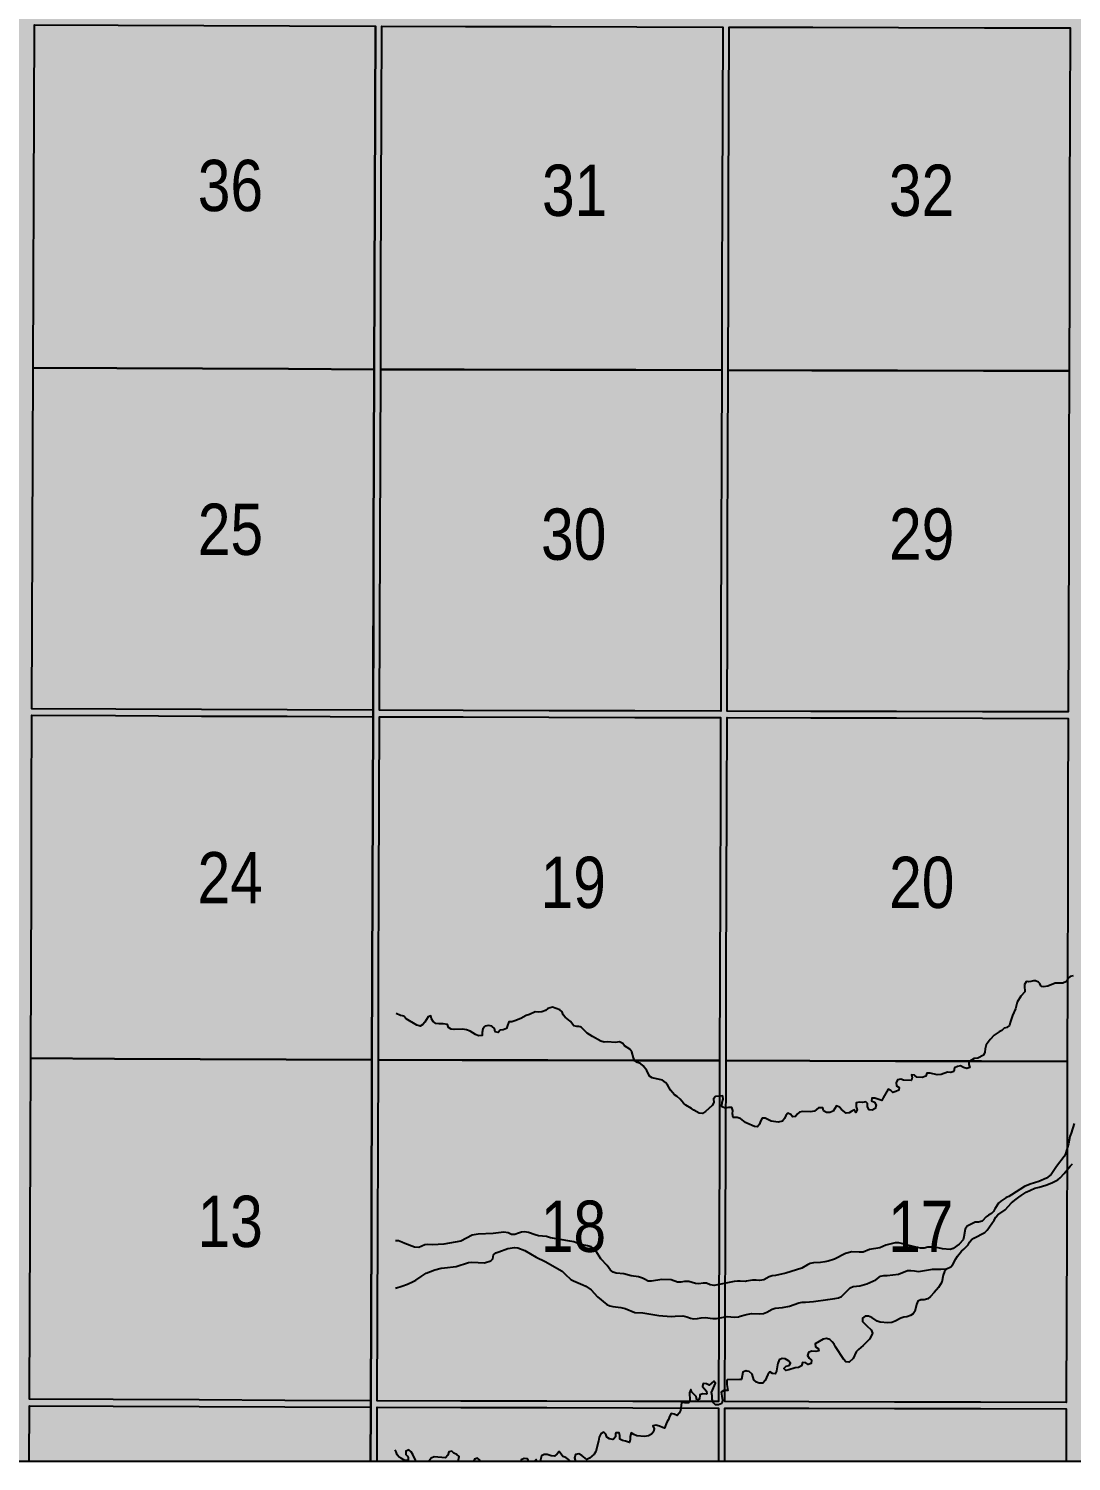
# Model space of a CAD drawing. Extents: x 639460 to 650829, y 5702863 to 5715975.
# Drawn here: x 645147.6 to 645310.5, y 5711990 to 5712213.6 of the extents above; entities that cross this region are included whole.
import ezdxf

# ---------------------------------------------------------------- set-up
doc = ezdxf.new("R2010")
doc.units = 0
doc.header["$LTSCALE"] = 5
doc.linetypes.add('DASHED2', pattern=[9.525, 6.35, -3.175])
for name, color, linetype in [('Quarters', 8, 'Continuous'), ('RoadSeg', 57, 'DASHED2'), ('T-WATER', 160, 'Continuous')]:
    doc.layers.add(name, color=color, linetype=linetype)
doc.layers.add('ROUTE-MAP-BACKGROUND-H', color=7, linetype='Continuous', true_color=0xf0ebff)
doc.styles.add('120', font='ARIALN.TTF', dxfattribs={"height": 13})

msp = doc.modelspace()

# ---------------------------------------------------------------- hatches: boundary and pattern name
at = {"layer": 'ROUTE-MAP-BACKGROUND-H'}
h = msp.add_hatch(color=256, dxfattribs=at)
h.dxf.hatch_style = 1
h.paths.add_polyline_path([(644722.08, 5712923.1), (644716.33, 5711989.96), (646823.87, 5711989.96), (646818.02, 5712923.32)])

# ---------------------------------------------------------------- linework, layer by layer
at = {"layer": 'Quarters'}
for points in [[(645201.78, 5712214.02), (645201.69, 5712187.24), (645201.6, 5712160.45), (645201.51, 5712133.67), (645201.43, 5712107.22), (645201.42, 5712106.22), (645201.33, 5712079.43), (645201.24, 5712052.65), (645201.15, 5712025.87), (645201.07, 5711999.42), (645201.06, 5711998.41), (645201.03, 5711989.96), (645201.03, 5711989.96), (644875.19, 5711989.96)], [(645526.81, 5711989.96), (645201.03, 5711989.96), (645201.06, 5711998.41), (645201.07, 5711999.42), (645201.15, 5712025.87), (645201.24, 5712052.65), (645201.33, 5712079.43), (645201.42, 5712106.22), (645201.43, 5712107.22), (645201.51, 5712133.67), (645201.6, 5712160.45), (645201.69, 5712187.24), (645201.78, 5712214.02)]]:
    msp.add_lwpolyline(points, dxfattribs=at)
for points in [[(645161.42, 5712160.63), (645148.36, 5712160.68), (645148.41, 5712174.08), (645148.46, 5712187.47), (645148.5, 5712200.86), (645148.55, 5712214.25), (645161.61, 5712214.19), (645175, 5712214.14), (645188.39, 5712214.08), (645201.78, 5712214.02), (645201.74, 5712200.63), (645201.69, 5712187.24), (645201.65, 5712173.85), (645201.6, 5712160.45), (645188.21, 5712160.51), (645174.81, 5712160.57), (645161.42, 5712160.63)], [(645215.67, 5712160.42), (645202.61, 5712160.45), (645202.65, 5712173.84), (645202.7, 5712187.23), (645202.74, 5712200.63), (645202.79, 5712214.02), (645215.84, 5712213.99), (645229.24, 5712213.96), (645242.63, 5712213.92), (645256.02, 5712213.89), (645255.98, 5712200.5), (645255.94, 5712187.11), (645255.9, 5712173.72), (645255.86, 5712160.33), (645242.46, 5712160.36), (645229.07, 5712160.39), (645215.67, 5712160.42)], [(645269.92, 5712160.29), (645256.86, 5712160.32), (645256.9, 5712173.71), (645256.94, 5712187.11), (645256.98, 5712200.5), (645257.02, 5712213.89), (645270.08, 5712213.86), (645283.47, 5712213.83), (645296.87, 5712213.8), (645310.26, 5712213.77), (645310.22, 5712200.37), (645310.18, 5712186.98), (645310.15, 5712173.59), (645310.11, 5712160.2), (645296.72, 5712160.23), (645283.32, 5712160.26), (645269.92, 5712160.29)], [(645161.23, 5712107.4), (645148.16, 5712107.45), (645148.21, 5712120.51), (645148.26, 5712133.9), (645148.31, 5712147.29), (645148.36, 5712160.68), (645161.42, 5712160.63), (645174.81, 5712160.57), (645188.21, 5712160.51), (645201.6, 5712160.45), (645201.56, 5712147.06), (645201.51, 5712133.67), (645201.47, 5712120.28), (645201.43, 5712107.22), (645188.03, 5712107.28), (645174.63, 5712107.34), (645161.23, 5712107.4)], [(645215.5, 5712107.19), (645202.43, 5712107.22), (645202.47, 5712120.28), (645202.52, 5712133.67), (645202.56, 5712147.06), (645202.61, 5712160.45), (645215.67, 5712160.42), (645229.07, 5712160.39), (645242.46, 5712160.36), (645255.86, 5712160.33), (645255.82, 5712146.93), (645255.78, 5712133.54), (645255.74, 5712120.15), (645255.7, 5712107.09), (645242.3, 5712107.12), (645228.9, 5712107.16), (645215.5, 5712107.19)], [(645269.77, 5712107.06), (645256.7, 5712107.09), (645256.74, 5712120.15), (645256.78, 5712133.54), (645256.82, 5712146.93), (645256.86, 5712160.32), (645269.92, 5712160.29), (645283.32, 5712160.26), (645296.72, 5712160.23), (645310.11, 5712160.2), (645310.08, 5712146.81), (645310.04, 5712133.41), (645310, 5712120.02), (645309.97, 5712106.96), (645296.57, 5712107), (645283.17, 5712107.03), (645269.77, 5712107.06)], [(645161.03, 5712052.83), (645147.96, 5712052.89), (645148.01, 5712066.28), (645148.06, 5712079.67), (645148.11, 5712093.06), (645148.16, 5712106.45), (645161.22, 5712106.39), (645174.62, 5712106.33), (645188.02, 5712106.28), (645201.42, 5712106.22), (645201.38, 5712092.82), (645201.33, 5712079.43), (645201.29, 5712066.04), (645201.24, 5712052.65), (645187.84, 5712052.71), (645174.43, 5712052.77), (645161.03, 5712052.83)], [(645215.32, 5712052.62), (645202.25, 5712052.65), (645202.29, 5712066.04), (645202.34, 5712079.43), (645202.38, 5712092.82), (645202.43, 5712106.21), (645215.49, 5712106.18), (645228.89, 5712106.15), (645242.29, 5712106.12), (645255.69, 5712106.09), (645255.65, 5712092.7), (645255.61, 5712079.3), (645255.57, 5712065.91), (645255.53, 5712052.52), (645242.13, 5712052.55), (645228.72, 5712052.58), (645215.32, 5712052.62)], [(645269.61, 5712052.49), (645256.54, 5712052.52), (645256.58, 5712065.91), (645256.62, 5712079.3), (645256.66, 5712092.69), (645256.7, 5712106.09), (645269.76, 5712106.05), (645283.16, 5712106.02), (645296.56, 5712105.99), (645309.96, 5712105.96), (645309.93, 5712092.57), (645309.89, 5712079.18), (645309.86, 5712065.78), (645309.82, 5712052.39), (645296.41, 5712052.42), (645283.01, 5712052.46), (645269.61, 5712052.49)], [(645160.84, 5711999.6), (645147.77, 5711999.66), (645147.81, 5712012.71), (645147.86, 5712026.11), (645147.91, 5712039.5), (645147.96, 5712052.89), (645161.03, 5712052.83), (645174.43, 5712052.77), (645187.84, 5712052.71), (645201.24, 5712052.65), (645201.2, 5712039.26), (645201.15, 5712025.87), (645201.11, 5712012.48), (645201.07, 5711999.42), (645187.66, 5711999.48), (645174.25, 5711999.54), (645160.84, 5711999.6)], [(645215.14, 5711999.38), (645202.07, 5711999.42), (645202.11, 5712012.47), (645202.16, 5712025.86), (645202.2, 5712039.26), (645202.25, 5712052.65), (645215.32, 5712052.62), (645228.72, 5712052.58), (645242.13, 5712052.55), (645255.53, 5712052.52), (645255.49, 5712039.13), (645255.45, 5712025.74), (645255.41, 5712012.35), (645255.37, 5711999.29), (645241.96, 5711999.32), (645228.55, 5711999.35), (645215.14, 5711999.38)], [(645269.45, 5711999.26), (645256.37, 5711999.29), (645256.41, 5712012.34), (645256.45, 5712025.74), (645256.5, 5712039.13), (645256.54, 5712052.52), (645269.61, 5712052.49), (645283.01, 5712052.46), (645296.41, 5712052.42), (645309.82, 5712052.39), (645309.78, 5712039), (645309.75, 5712025.61), (645309.71, 5712012.22), (645309.67, 5711999.16), (645296.27, 5711999.19), (645282.86, 5711999.22), (645269.45, 5711999.26)], [(645201.03, 5711989.96), (645147.73, 5711989.96), (645147.76, 5711998.65), (645160.84, 5711998.6), (645174.24, 5711998.54), (645187.65, 5711998.47), (645201.06, 5711998.41), (645201.03, 5711989.96)], [(645255.34, 5711989.96), (645202.04, 5711989.96), (645202.07, 5711998.41), (645215.14, 5711998.38), (645228.55, 5711998.35), (645241.96, 5711998.32), (645255.37, 5711998.28), (645255.34, 5711989.96)], [(645309.65, 5711989.96), (645256.35, 5711989.96), (645256.37, 5711998.28), (645269.45, 5711998.25), (645282.85, 5711998.22), (645296.26, 5711998.19), (645309.67, 5711998.16), (645309.65, 5711989.96)]]:
    msp.add_lwpolyline(points, close=True, dxfattribs=at)
at = {"layer": 'T-WATER', "linetype": 'Continuous'}
for points in [[(645310.75, 5712065.77), (645310.27, 5712065.67), (645309.89, 5712065.33), (645309.68, 5712064.87), (645309.1, 5712064.64), (645308.27, 5712064.63), (645307.92, 5712064.6), (645306.78, 5712064.17), (645306.13, 5712064.07), (645305.8, 5712064.09), (645305.69, 5712064.21), (645305.51, 5712064.58), (645305.31, 5712064.79), (645304.87, 5712064.97), (645304.52, 5712064.97), (645304.15, 5712064.86), (645303.83, 5712064.84), (645303.56, 5712064.89), (645303.41, 5712064.83), (645303.16, 5712064.41), (645303.15, 5712064.21), (645303.2, 5712063.28), (645302.55, 5712062.57), (645301.98, 5712061.64), (645301.71, 5712060.59), (645301.27, 5712059.59), (645300.92, 5712058.48), (645300.8, 5712058.01), (645300.45, 5712057.75), (645300.41, 5712057.72), (645299.94, 5712057.57), (645299.6, 5712057.25), (645299.16, 5712057.04), (645298.41, 5712056.49), (645297.77, 5712055.8), (645297.18, 5712054.97), (645297, 5712054.36), (645296.93, 5712053.83), (645296.74, 5712053.37), (645295.84, 5712052.93), (645295.29, 5712052.85), (645294.45, 5712052.32), (645294.45, 5712051.91), (645294.6, 5712051.47), (645294.12, 5712051.28), (645293.64, 5712051.46), (645293.16, 5712051.71), (645292.66, 5712051.61), (645292.21, 5712051.4), (645292.12, 5712050.83), (645291.63, 5712050.66), (645291.13, 5712050.74), (645290.11, 5712050.34), (645289.49, 5712050.3), (645288.4, 5712050.57), (645287.89, 5712050.59), (645287.71, 5712050.12), (645287.17, 5712049.9), (645286.32, 5712049.94), (645286.03, 5712050.21), (645285.97, 5712050.27), (645285.49, 5712050.32), (645285.59, 5712049.88), (645285.5, 5712049.45), (645285.42, 5712049.4), (645284.26, 5712049.45), (645283.81, 5712049.65), (645283.57, 5712049.59), (645283.3, 5712049.52), (645283.09, 5712049.07), (645283.16, 5712048.58), (645283.59, 5712048.33), (645283.54, 5712047.93), (645283.07, 5712047.69), (645282.6, 5712047.55), (645282.26, 5712047.88), (645281.85, 5712048.06), (645281.08, 5712046.73), (645280.86, 5712046.29), (645279.79, 5712046.65), (645279.31, 5712046.64), (645279.27, 5712046.23), (645279.74, 5712046.04), (645279.96, 5712045.55), (645279.82, 5712045.07), (645279.36, 5712044.8), (645278.87, 5712044.83), (645278.65, 5712045.32), (645278.63, 5712045.82), (645278.39, 5712046.1), (645277.84, 5712045.97), (645277.34, 5712046.02), (645276.86, 5712045.91), (645276.83, 5712045.85), (645276.87, 5712045.31), (645277.03, 5712044.85), (645276.82, 5712044.41), (645276.59, 5712044.83), (645276.19, 5712044.65), (645275.77, 5712044.37), (645275.28, 5712044.3), (645274.57, 5712044.91), (645274.24, 5712045.27), (645273.8, 5712045.48), (645273.28, 5712044.64), (645272.73, 5712044.43), (645272.23, 5712044.4), (645271.78, 5712044.67), (645271.63, 5712045.17), (645270.99, 5712045.16), (645270.36, 5712044.62), (645269.71, 5712044.52), (645268.5, 5712044.6), (645268.02, 5712044.46), (645267.66, 5712044.18), (645267.37, 5712043.78), (645266.91, 5712043.73), (645266.63, 5712044.12), (645266.19, 5712044.34), (645265.86, 5712043.94), (645265.66, 5712043.47), (645265.34, 5712043.06), (645264.69, 5712042.93), (645263.57, 5712043.05), (645262.67, 5712043.54), (645262.17, 5712043.55), (645261.91, 5712043.06), (645261.75, 5712042.59), (645261.45, 5712042.19), (645260.96, 5712042.23), (645259.78, 5712042.77), (645259.56, 5712042.87), (645258.78, 5712043.48), (645258.76, 5712043.5), (645258.29, 5712043.63), (645257.66, 5712043.63), (645257.53, 5712044.2), (645257.58, 5712044.74), (645257.45, 5712045.21), (645256.9, 5712045.21), (645256.4, 5712045.12), (645255.94, 5712045.31), (645255.9, 5712045.41), (645255.95, 5712046.01), (645256.08, 5712046.49), (645256.06, 5712046.97), (645255.98, 5712047.02), (645255.49, 5712047), (645254.88, 5712046.93), (645254.56, 5712046.56), (645254.61, 5712045.98), (645254.37, 5712045.54), (645253.32, 5712044.57), (645252.85, 5712044.27), (645252.33, 5712044.3), (645251.5, 5712044.78), (645251.13, 5712045.07), (645250.28, 5712045.59), (645249.9, 5712045.89), (645249.36, 5712046.52), (645248.92, 5712046.94), (645248.5, 5712047.2), (645247.87, 5712047.92), (645247.37, 5712048.74), (645247.06, 5712049.11), (645246.64, 5712049.46), (645244.99, 5712049.83), (645244.57, 5712050.08), (645244.19, 5712050.98), (645243.61, 5712051.73), (645243.18, 5712052.06), (645242.7, 5712052.21), (645242.32, 5712052.5), (645242.11, 5712052.97), (645241.8, 5712053.92), (645241.49, 5712054.29), (645240.7, 5712054.85), (645240.4, 5712055.22), (645239.9, 5712055.44), (645239.26, 5712055.38), (645238, 5712055.45), (645237.5, 5712055.42), (645237.01, 5712055.57), (645235.7, 5712056.27), (645234.86, 5712056.8), (645233.9, 5712057.73), (645233.76, 5712057.81), (645233.56, 5712057.83), (645233.26, 5712057.85), (645232.79, 5712057.98), (645232.24, 5712058.63), (645232.18, 5712058.71), (645231.4, 5712059.29), (645231.1, 5712059.66), (645230.93, 5712060.12), (645230.59, 5712060.47), (645229.42, 5712060.87), (645228.7, 5712060.64), (645228.33, 5712060.33), (645227.79, 5712060.14), (645227.2, 5712060.1), (645226.71, 5712060.12), (645225.85, 5712059.71), (645225.35, 5712059.57), (645224.47, 5712059.11), (645223.54, 5712058.72), (645223.08, 5712058.59), (645222.6, 5712058.59), (645222.38, 5712057.84), (645222.28, 5712057.52), (645221.74, 5712057.35), (645221.25, 5712057.27), (645220.93, 5712056.94), (645220.51, 5712057.04), (645220.38, 5712057.52), (645220.02, 5712057.84), (645219.96, 5712057.9), (645219.43, 5712057.99), (645218.94, 5712057.91), (645218.88, 5712057.85), (645218.58, 5712057.5), (645218.47, 5712056.91), (645218.47, 5712056.43), (645217.87, 5712056.39), (645217.42, 5712056.6), (645216.57, 5712057.11), (645215.99, 5712057.35), (645215.4, 5712057.42), (645214.08, 5712057.38), (645213.6, 5712057.44), (645213.19, 5712057.72), (645213.15, 5712057.85), (645213.04, 5712058.19), (645212.38, 5712058.29), (645211.71, 5712058.27), (645211.22, 5712058.33), (645210.81, 5712058.61), (645210.56, 5712059.06), (645210.45, 5712059.53), (645210.04, 5712059.36), (645209.5, 5712058.55), (645209.18, 5712058.17), (645208.75, 5712057.92), (645208.64, 5712057.95), (645208.27, 5712058.08), (645206.58, 5712059.06), (645206.2, 5712059.47), (645206.01, 5712059.51), (645205.68, 5712059.58), (645205.01, 5712059.89)], [(645310.88, 5712042.7), (645310.44, 5712041.18), (645310.23, 5712040.67), (645310.02, 5712039.52), (645309.54, 5712037.99), (645309.32, 5712037.54), (645308.15, 5712035.98), (645307.32, 5712034.75), (645306.55, 5712034.19), (645305.37, 5712033.63), (645304, 5712033.26), (645303.12, 5712032.85), (645301.11, 5712031.55), (645300.69, 5712031.31), (645300.44, 5712031.21), (645300.23, 5712031.12), (645299.44, 5712030.57), (645299.08, 5712030.25), (645298.51, 5712029.41), (645298.31, 5712028.96), (645297.97, 5712028.63), (645297.54, 5712028.42), (645297.16, 5712028.13), (645296.51, 5712027.44), (645295.94, 5712027.28), (645295.44, 5712027.32), (645294.17, 5712026.68), (645293.86, 5712026.22), (645293.68, 5712025), (645293.55, 5712024.52), (645292.92, 5712023.89), (645292.01, 5712023.21), (645291.54, 5712023.04), (645290.34, 5712023.12), (645289.18, 5712023.41), (645288.06, 5712023.38), (645287.49, 5712023.26), (645286.88, 5712023.24), (645285.98, 5712023.43), (645285.74, 5712023.49), (645283.5, 5712024.09), (645282.96, 5712024.08), (645281.48, 5712023.71), (645280.54, 5712023.29), (645278.94, 5712023.03), (645277.97, 5712022.63), (645277.32, 5712022.6), (645276.16, 5712022.66), (645275.18, 5712022.43), (645273.47, 5712021.55), (645272.49, 5712021.23), (645271.97, 5712021.09), (645271.31, 5712020.98), (645270.17, 5712020.93), (645269.69, 5712020.84), (645269.24, 5712020.63), (645268.39, 5712020.11), (645265.86, 5712019.35), (645264.27, 5712018.97), (645263.76, 5712018.93), (645263.28, 5712018.79), (645262.43, 5712018.32), (645261.83, 5712018.17), (645261.22, 5712018.27), (645260.68, 5712018.27), (645259.73, 5712018.07), (645259.55, 5712018.03), (645258.74, 5712018.08), (645258.31, 5712018.1), (645257.78, 5712018.06), (645254.68, 5712017.41), (645254.07, 5712017.52), (645253.5, 5712017.76), (645252.95, 5712017.77), (645252.3, 5712017.68), (645251.77, 5712017.73), (645250.75, 5712018.03), (645250.07, 5712018.03), (645249.49, 5712017.93), (645248.96, 5712017.92), (645247.96, 5712018.29), (645246.52, 5712018.37), (645244.88, 5712018.11), (645244.38, 5712018.08), (645243.78, 5712018.41), (645243.48, 5712018.58), (645242.88, 5712018.76), (645241.71, 5712018.91), (645240.58, 5712019.24), (645239.38, 5712019.36), (645238.91, 5712019.52), (645238.52, 5712019.8), (645238.22, 5712020.15), (645237.98, 5712020.56), (645237, 5712021.6), (645236.23, 5712022.81), (645235.92, 5712023.16), (645235.45, 5712023.43), (645234.88, 5712023.62), (645233.79, 5712023.84), (645232.76, 5712024.25), (645232.17, 5712024.35), (645229.12, 5712024.87), (645228.52, 5712025.04), (645227.27, 5712025.18), (645226.75, 5712025.3), (645225.68, 5712025.7), (645225.11, 5712025.77), (645224.59, 5712025.72), (645224.11, 5712025.6), (645223.57, 5712025.38), (645223.05, 5712025.39), (645222.52, 5712025.63), (645221.82, 5712025.73), (645220.17, 5712025.55), (645217.85, 5712025.44), (645216.87, 5712025.25), (645215.12, 5712024.35), (645212.49, 5712023.87), (645210.69, 5712023.78), (645209.98, 5712023.83), (645209.49, 5712023.74), (645208.57, 5712023.35), (645207.88, 5712023.39), (645206.4, 5712023.97), (645205.93, 5712024.17), (645205.37, 5712024.41), (645204.94, 5712024.38)], [(645204.92, 5712017.01), (645205.92, 5712017.32), (645206.79, 5712017.6), (645207.69, 5712018.03), (645208.12, 5712018.27), (645208.91, 5712018.81), (645209.71, 5712019.32), (645211.08, 5712019.88), (645212.04, 5712020.14), (645212.58, 5712020.16), (645214.37, 5712020.4), (645216.32, 5712021), (645216.83, 5712021.06), (645218.82, 5712020.95), (645219.8, 5712021.26), (645220.14, 5712021.6), (645220.24, 5712022.21), (645220.61, 5712022.49), (645221.05, 5712022.69), (645222.47, 5712023.17), (645223.5, 5712023.37), (645224.04, 5712023.28), (645225.12, 5712022.88), (645226.87, 5712021.85), (645228.29, 5712021.17), (645230.94, 5712019.64), (645231.59, 5712019.01), (645232.16, 5712018.49), (645232.29, 5712018.37), (645232.72, 5712018.14), (645234.19, 5712017.51), (645234.64, 5712017.29), (645235.49, 5712016.72), (645236.48, 5712015.66), (645237.91, 5712014.44), (645238.37, 5712014.24), (645238.88, 5712014.11), (645240.12, 5712013.99), (645240.77, 5712013.82), (645242.3, 5712013.2), (645243.52, 5712013.13), (645246.06, 5712012.75), (645247.96, 5712012.58), (645248.6, 5712012.62), (645249.81, 5712012.66), (645250.43, 5712012.53), (645250.98, 5712012.32), (645251.48, 5712012.22), (645252.09, 5712012.24), (645252.67, 5712012.35), (645253.3, 5712012.4), (645254.46, 5712012.26), (645255.06, 5712012.26), (645256.7, 5712012.6), (645257.86, 5712012.45), (645258.46, 5712012.53), (645258.73, 5712012.61), (645259.5, 5712012.83), (645259.72, 5712012.88), (645260.51, 5712013.05), (645261.73, 5712012.97), (645262.4, 5712013.04), (645262.89, 5712013.27), (645263.75, 5712013.74), (645264.23, 5712013.86), (645265.35, 5712013.96), (645266.44, 5712014.18), (645267.92, 5712014.73), (645268.42, 5712014.83), (645268.95, 5712014.82), (645270.21, 5712014.9), (645272.43, 5712015.25), (645273.53, 5712015.38), (645274.11, 5712015.49), (645274.57, 5712015.69), (645275.93, 5712017.05), (645276.39, 5712017.24), (645277.45, 5712017.36), (645278.52, 5712017.66), (645279.91, 5712018.31), (645280.66, 5712018.88), (645281.15, 5712018.99), (645281.69, 5712018.98), (645283.46, 5712019.19), (645284.88, 5712019.78), (645285.37, 5712019.77), (645285.98, 5712019.68), (645286.61, 5712019.58), (645288.79, 5712019.96), (645290.1, 5712019.95), (645290.94, 5712020.04), (645291.65, 5712020.32), (645291.95, 5712020.69), (645292.41, 5712021.57), (645292.68, 5712022.02), (645293.32, 5712022.78), (645293.69, 5712023.08), (645294.34, 5712023.77), (645294.57, 5712024.2), (645294.84, 5712024.56), (645295.23, 5712024.81), (645296.96, 5712025.7), (645297.31, 5712026.03), (645298.41, 5712027.63), (645298.64, 5712028.07), (645298.96, 5712028.47), (645300.14, 5712029.24), (645301.09, 5712030.31), (645301.86, 5712030.88), (645302.28, 5712031.21), (645302.6, 5712031.46), (645303.41, 5712032), (645304.76, 5712032.59), (645305.42, 5712032.77), (645306.46, 5712033.08), (645307.4, 5712033.44), (645308.32, 5712033.9), (645308.71, 5712034.21), (645309.35, 5712034.89), (645310.26, 5712036.06), (645310.61, 5712036.39)], [(645290.94, 5712020.04), (645290.66, 5712019.6), (645290.44, 5712019.03), (645290.24, 5712017.94), (645289.69, 5712017.1), (645289.06, 5712016.32), (645288.45, 5712015.68), (645288.03, 5712015.33), (645287.45, 5712015.16), (645286.95, 5712015.18), (645286.51, 5712014.95), (645286.27, 5712014.43), (645286.01, 5712013.38), (645285.97, 5712013.32), (645285.73, 5712012.99), (645285.32, 5712012.71), (645284.77, 5712012.53), (645284.28, 5712012.45), (645283.81, 5712012.29), (645282.95, 5712011.84), (645282.43, 5712011.66), (645281.79, 5712011.56), (645280.62, 5712011.7), (645280.16, 5712011.87), (645279.29, 5712012.44), (645278.76, 5712012.64), (645278.26, 5712012.62), (645277.84, 5712012.29), (645277.83, 5712011.79), (645278.5, 5712011.11), (645279.2, 5712010.47), (645279.4, 5712009.97), (645279.22, 5712009.48), (645278.96, 5712009.06), (645277.96, 5712008.03), (645277.21, 5712007.43), (645276.87, 5712007.08), (645276.4, 5712006), (645275.75, 5712005.42), (645275.26, 5712005.49), (645274.93, 5712005.84), (645273.64, 5712007.83), (645273.41, 5712008.26), (645273.13, 5712008.62), (645272.72, 5712008.99), (645272.21, 5712009.12), (645271.72, 5712009.02), (645270.43, 5712008.33), (645270.51, 5712007.86), (645270.9, 5712007.57), (645271.05, 5712007.21), (645270.55, 5712007.09), (645269.89, 5712007.14), (645269.39, 5712006.95), (645269.26, 5712006.47), (645269.53, 5712006.08), (645269.87, 5712005.74), (645269.84, 5712005.25), (645269.38, 5712005.07), (645268.97, 5712005.35), (645268.5, 5712005.41), (645268.38, 5712005.03), (645268.33, 5712004.88), (645267.84, 5712004.63), (645267.33, 5712004.57), (645266.36, 5712004.23), (645265.87, 5712004.13), (645265.54, 5712004.47), (645265.9, 5712004.84), (645266.39, 5712004.93), (645266.45, 5712005.04), (645266.6, 5712005.28), (645266.29, 5712005.63), (645265.78, 5712005.94), (645265.3, 5712006.03), (645264.83, 5712005.8), (645264.6, 5712005.26), (645264.57, 5712005.04), (645264.43, 5712004.07), (645264.42, 5712004.04), (645264.21, 5712003.63), (645263.77, 5712003.66), (645263.36, 5712003.94), (645263.05, 5712003.52), (645262.66, 5712002.57), (645262.27, 5712002.16), (645261.73, 5712002.15), (645261.28, 5712002.34), (645260.89, 5712002.67), (645260.61, 5712003.58), (645260.15, 5712004), (645259.76, 5712004.05), (645259.64, 5712004.07), (645259.18, 5712003.89), (645258.93, 5712002.73), (645258.71, 5712002.73), (645256.71, 5712002.67), (645256.64, 5712002.56), (645256.67, 5712001.97), (645256.81, 5712001.03), (645256.72, 5712001), (645256.18, 5712001.04), (645255.8, 5712000.77), (645255.87, 5712000.12), (645255.97, 5711999.47), (645255.87, 5711999), (645255.38, 5711998.79), (645254.89, 5711998.76), (645254.58, 5711999.11), (645254.37, 5711999.65), (645254.35, 5712000.19), (645254.25, 5712000.72), (645254.87, 5712002.14), (645254.62, 5712002.48), (645253.88, 5712001.86), (645253.46, 5712002.06), (645252.98, 5712002.12), (645252.87, 5712001.63), (645253.51, 5712000.91), (645253.54, 5712000.49), (645253.45, 5712000.45), (645252.9, 5712000.5), (645252.44, 5712000.32), (645252.37, 5711999.67), (645251.95, 5711999.53), (645251.89, 5712000.1), (645251.18, 5712000.76), (645251.02, 5712001.17), (645250.82, 5712000.64), (645250.86, 5711999.53), (645250.7, 5711999.11), (645250.62, 5711999.07), (645250.11, 5711999.08), (645249.63, 5711999.15), (645249.58, 5711999.1), (645249.41, 5711997.92), (645249.2, 5711997.47), (645248.9, 5711997.1), (645248.44, 5711997.32), (645247.96, 5711997.44), (645247.71, 5711996.94), (645247.57, 5711996.47), (645247.29, 5711996.07), (645246.93, 5711995.14), (645246.62, 5711995.22), (645246.12, 5711995.47), (645245.57, 5711995.61), (645245.1, 5711995.5), (645245.29, 5711995.05), (645245.22, 5711994.56), (645244.89, 5711994.21), (645244.44, 5711993.96), (645243.8, 5711993.83), (645242.59, 5711993.94), (645242.13, 5711994.14), (645241.71, 5711994.4), (645241.55, 5711993.86), (645241.59, 5711993.36), (645241.48, 5711992.9), (645240.85, 5711993.12), (645240.36, 5711993.2), (645239.93, 5711993.44), (645239.95, 5711993.99), (645239.84, 5711994.43), (645239.34, 5711994.43), (645239.29, 5711994.33), (645239.26, 5711993.79), (645238.96, 5711993.43), (645238.85, 5711993.39), (645238.34, 5711993.5), (645237.94, 5711993.73), (645237.79, 5711994.21), (645237.44, 5711994.51), (645237.01, 5711994.26), (645236.71, 5711993.71), (645236.64, 5711993.11), (645236.2, 5711991.51), (645235.94, 5711991.09), (645235.23, 5711990.47), (645234.78, 5711990.25), (645234.02, 5711990.86), (645233.56, 5711991.11), (645233.05, 5711991.01), (645232.85, 5711990.53), (645233.05, 5711989.96)], [(645208.17, 5711989.96), (645208.03, 5711990.16), (645207.64, 5711991.04), (645207.39, 5711991.46), (645207.01, 5711991.77), (645206.81, 5711991.67), (645206.55, 5711991.53), (645206.55, 5711991.03), (645206.78, 5711990.78), (645206.91, 5711990.58), (645206.88, 5711990.09), (645206.76, 5711990.09), (645206.36, 5711990.1), (645205.86, 5711990.38), (645205.49, 5711990.59), (645205.19, 5711990.97), (645205.05, 5711991.44), (645204.87, 5711991.76)], [(645214.69, 5711989.96), (645214.85, 5711990.72), (645214.51, 5711991.05), (645214.05, 5711991.23), (645213.71, 5711991.57), (645213.23, 5711991.47), (645213.08, 5711990.9), (645212.73, 5711990.5), (645210.94, 5711990.66), (645210.49, 5711990.45), (645210.19, 5711990.06), (645210.07, 5711989.96)], [(645232.23, 5711989.96), (645232.11, 5711990.08), (645231.94, 5711990.25), (645231.51, 5711990.55), (645231.05, 5711990.74), (645230.49, 5711991.5), (645230.19, 5711991.14), (645229.77, 5711990.79), (645229.23, 5711990.8), (645228.62, 5711991.01), (645228.13, 5711991.04), (645227.7, 5711990.83), (645227.54, 5711990.2), (645227.58, 5711989.96)], [(645218.18, 5711989.96), (645218.09, 5711990.16), (645217.72, 5711990.47), (645217.26, 5711990.28), (645217.11, 5711989.96)], [(645225.69, 5711989.96), (645225.59, 5711990.3), (645225.51, 5711990.36), (645225, 5711990.42), (645224.55, 5711990.18), (645224.61, 5711989.96)], [(645227.04, 5711989.96), (645226.89, 5711990.24), (645226.58, 5711989.96)]]:
    msp.add_lwpolyline(points, dxfattribs=at)

# ---------------------------------------------------------------- texts
at = {"layer": 'RoadSeg', "style": '120'}
for s, p in [('36', (645174.05, 5712185.16)), ('31', (645227.8, 5712184.41)), ('32', (645281.97, 5712184.41)), ('25', (645174.05, 5712131.48)), ('30', (645227.65, 5712130.72)), ('29', (645281.99, 5712130.73)), ('24', (645174.01, 5712077.08)), ('19', (645227.58, 5712076.36)), ('20', (645282, 5712076.35)), ('13', (645174.01, 5712023.43)), ('18', (645227.61, 5712022.66)), ('17', (645281.84, 5712022.64))]:
    msp.add_text(s, height=8.004, dxfattribs=at).set_placement(p)

doc.saveas('drawing.dxf')
